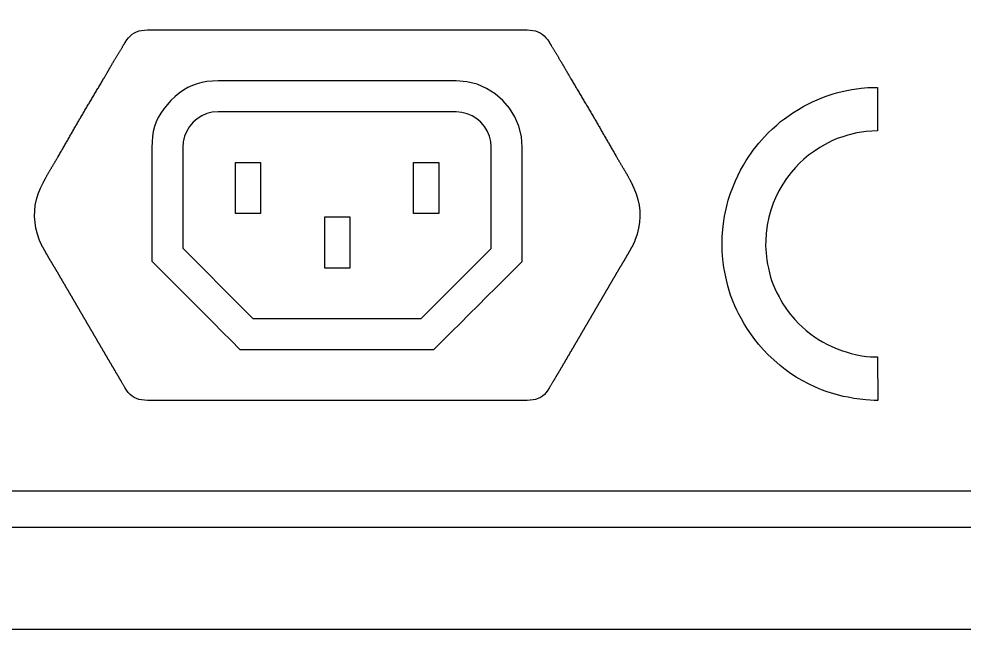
# Model space of a CAD drawing. Header units: inches. Extents: x 0.6 to 61.5, y 0.9 to 41.7.
# Drawn here: x 3.651 to 4.534, y 35.077 to 35.648 of the extents above; entities that cross this region are included whole.
import ezdxf

# ---------------------------------------------------------------- set-up
doc = ezdxf.new("R2010")
doc.units = ezdxf.units.IN
doc.header["$MEASUREMENT"] = 0
doc.layers.add('ARTWORK', color=2, linetype='Continuous')
doc.layers.add('OBJECT', color=7, linetype='Continuous')

msp = doc.modelspace()

# ---------------------------------------------------------------- linework, layer by layer
at = {"layer": 'ARTWORK'}
for points in [[(3.08339, 37.13846), (7.21339, 37.13846), (7.21339, 35.20646), (3.08339, 35.20646), (3.08339, 37.13846)], [(3.94796, 35.6374), (4.12525, 35.6374), (4.12525, 35.6374), (4.12811, 35.6373), (4.13075, 35.63699), (4.13318, 35.63645), (4.13543, 35.63569), (4.13751, 35.63468), (4.13945, 35.63342), (4.14127, 35.63189), (4.14299, 35.63008), (4.14462, 35.62799), (4.1462, 35.62559), (4.1462, 35.62559), (4.14636, 35.62532), (4.14653, 35.62505), (4.1467, 35.62478), (4.14686, 35.62451), (4.14703, 35.62423), (4.1472, 35.62396), (4.14736, 35.62369), (4.14753, 35.62341), (4.1477, 35.62313), (4.14786, 35.62286), (4.14786, 35.62286), (4.14817, 35.62236), (4.14847, 35.62186), (4.14877, 35.62137), (4.14907, 35.62087), (4.14937, 35.62037), (4.14968, 35.61988), (4.14998, 35.61938), (4.15028, 35.61888), (4.15058, 35.61837), (4.15088, 35.61787), (4.15088, 35.61787), (4.15118, 35.61737), (4.15149, 35.61687), (4.15179, 35.61637), (4.1521, 35.61587), (4.1524, 35.61537), (4.15271, 35.61487), (4.15301, 35.61437), (4.15331, 35.61386), (4.15361, 35.61336), (4.15392, 35.61286), (4.15392, 35.61286), (4.15422, 35.61236), (4.15452, 35.61185), (4.15482, 35.61135), (4.15513, 35.61085), (4.15543, 35.61035), (4.15574, 35.60985), (4.15604, 35.60935), (4.15634, 35.60884), (4.15664, 35.60834), (4.15695, 35.60784), (4.15695, 35.60784), (4.15718, 35.60744), (4.15742, 35.60703), (4.15765, 35.60663), (4.15788, 35.60623), (4.15812, 35.60582), (4.15835, 35.60542), (4.15858, 35.60501), (4.15881, 35.60461), (4.15905, 35.6042), (4.15928, 35.6038), (4.15928, 35.6038), (4.15951, 35.6034), (4.15975, 35.60299), (4.15998, 35.60259), (4.16021, 35.60219), (4.16045, 35.60179), (4.16068, 35.60138), (4.16092, 35.60098), (4.16115, 35.60057), (4.16139, 35.60017), (4.16163, 35.59976), (4.16163, 35.59976), (4.16186, 35.59935), (4.16209, 35.59895), (4.16232, 35.59854), (4.16255, 35.59814), (4.16279, 35.59773), (4.16302, 35.59733), (4.16326, 35.59692), (4.16349, 35.59652), (4.16373, 35.59611), (4.16396, 35.5957), (4.16396, 35.5957), (4.16419, 35.5953), (4.16443, 35.59489), (4.16466, 35.59448), (4.16489, 35.59408), (4.16513, 35.59368), (4.16536, 35.59327), (4.16559, 35.59287), (4.16583, 35.59247), (4.16606, 35.59207), (4.16629, 35.59166), (4.16629, 35.59166), (4.16684, 35.59074), (4.16738, 35.58982), (4.16792, 35.58891), (4.16847, 35.58799), (4.16901, 35.58708), (4.16955, 35.58617), (4.17009, 35.58525), (4.17063, 35.58434), (4.17117, 35.58342), (4.17171, 35.58251), (4.17171, 35.58251), (4.17225, 35.58159), (4.1728, 35.58068), (4.17334, 35.57976), (4.17389, 35.57884), (4.17443, 35.57793), (4.17498, 35.57701), (4.17552, 35.5761), (4.17606, 35.57519), (4.17661, 35.57428), (4.17715, 35.57337), (4.17715, 35.57337), (4.1777, 35.57245), (4.17824, 35.57153), (4.17878, 35.57061), (4.17932, 35.5697), (4.17986, 35.56878), (4.1804, 35.56787), (4.18095, 35.56695), (4.18149, 35.56604), (4.18203, 35.56512), (4.18257, 35.5642), (4.18257, 35.5642), (4.18311, 35.56329), (4.18366, 35.56238), (4.1842, 35.56147), (4.18474, 35.56055), (4.18529, 35.55964), (4.18583, 35.55873), (4.18637, 35.55781), (4.18692, 35.5569), (4.18746, 35.55598), (4.188, 35.55506), (4.188, 35.55506), (4.18852, 35.55416), (4.18903, 35.55327), (4.18955, 35.55237), (4.19006, 35.55147), (4.19058, 35.55057), (4.19109, 35.54968), (4.1916, 35.54878), (4.19211, 35.54789), (4.19263, 35.547), (4.19314, 35.54611), (4.19314, 35.54611), (4.19366, 35.54521), (4.19417, 35.54431), (4.19469, 35.54342), (4.19521, 35.54252), (4.19572, 35.54162), (4.19624, 35.54072), (4.19675, 35.53982), (4.19727, 35.53893), (4.19778, 35.53803), (4.19829, 35.53713), (4.19829, 35.53713), (4.19881, 35.53624), (4.19933, 35.53534), (4.19984, 35.53445), (4.20036, 35.53356), (4.20088, 35.53266), (4.20139, 35.53177), (4.20191, 35.53087), (4.20243, 35.52998), (4.20294, 35.52908), (4.20346, 35.52819), (4.20346, 35.52819), (4.20398, 35.52729), (4.20449, 35.52639), (4.20501, 35.52549), (4.20552, 35.5246), (4.20604, 35.5237), (4.20655, 35.5228), (4.20707, 35.52191), (4.20758, 35.52101), (4.2081, 35.52011), (4.20861, 35.51922), (4.20861, 35.51922), (4.20887, 35.51878), (4.20912, 35.51835), (4.20938, 35.51792), (4.20963, 35.51748), (4.20989, 35.51705), (4.21015, 35.51661), (4.21041, 35.51618), (4.21067, 35.51574), (4.21092, 35.51531), (4.21118, 35.51487), (4.21118, 35.51487), (4.21144, 35.51444), (4.21171, 35.514), (4.21197, 35.51357), (4.21223, 35.51313), (4.21249, 35.5127), (4.21274, 35.51226), (4.213, 35.51183), (4.21326, 35.51139), (4.21352, 35.51096), (4.21378, 35.51052), (4.21378, 35.51052), (4.21403, 35.51009), (4.21429, 35.50965), (4.21455, 35.50921), (4.21481, 35.50877), (4.21507, 35.50834), (4.21532, 35.5079), (4.21558, 35.50747), (4.21584, 35.50703), (4.2161, 35.5066), (4.21636, 35.50616), (4.21636, 35.50616), (4.21662, 35.50572), (4.21688, 35.50529), (4.21714, 35.50485), (4.2174, 35.50442), (4.21766, 35.50398), (4.21792, 35.50355), (4.21817, 35.50311), (4.21843, 35.50267), (4.21869, 35.50224), (4.21895, 35.5018), (4.21895, 35.5018), (4.21918, 35.50136), (4.21941, 35.50091), (4.21965, 35.50047), (4.21988, 35.50002), (4.22012, 35.49958), (4.22035, 35.49913), (4.22059, 35.49868), (4.22082, 35.49824), (4.22106, 35.49779), (4.22129, 35.49734), (4.22129, 35.49734), (4.22141, 35.49712), (4.22153, 35.4969), (4.22164, 35.49668), (4.22176, 35.49646), (4.22188, 35.49624), (4.22199, 35.49601), (4.22211, 35.49579), (4.22223, 35.49557), (4.22234, 35.49534), (4.22246, 35.49512), (4.22246, 35.49512), (4.22514, 35.48957), (4.2273, 35.48415), (4.22894, 35.47882), (4.23006, 35.47354), (4.23067, 35.46827), (4.23077, 35.46296), (4.23037, 35.45758), (4.22945, 35.45208), (4.22804, 35.44642), (4.22613, 35.44056), (4.22613, 35.44056), (4.22601, 35.44032), (4.2259, 35.44008), (4.22579, 35.43984), (4.22568, 35.43959), (4.22556, 35.43935), (4.22545, 35.43911), (4.22533, 35.43887), (4.22522, 35.43863), (4.2251, 35.43839), (4.22499, 35.43815), (4.22499, 35.43815), (4.22488, 35.43791), (4.22477, 35.43766), (4.22466, 35.43742), (4.22455, 35.43718), (4.22444, 35.43693), (4.22433, 35.43669), (4.22422, 35.43645), (4.22411, 35.4362), (4.22399, 35.43596), (4.22388, 35.43572), (4.22388, 35.43572), (4.22371, 35.43542), (4.22354, 35.43512), (4.22337, 35.43483), (4.2232, 35.43453), (4.22303, 35.43423), (4.22286, 35.43393), (4.22269, 35.43364), (4.22252, 35.43334), (4.22235, 35.43304), (4.22218, 35.43275), (4.22218, 35.43275), (4.22201, 35.43244), (4.22185, 35.43214), (4.22168, 35.43184), (4.22151, 35.43154), (4.22134, 35.43124), (4.22117, 35.43094), (4.221, 35.43065), (4.22083, 35.43035), (4.22066, 35.43005), (4.22049, 35.42976), (4.22049, 35.42976), (4.22032, 35.42946), (4.22015, 35.42917), (4.21999, 35.42887), (4.21982, 35.42857), (4.21965, 35.42827), (4.21948, 35.42797), (4.21932, 35.42768), (4.21915, 35.42738), (4.21898, 35.42708), (4.21881, 35.42679), (4.21881, 35.42679), (4.21864, 35.42649), (4.21847, 35.42619), (4.2183, 35.42589), (4.21813, 35.42559), (4.21796, 35.42529), (4.21779, 35.42499), (4.21762, 35.42469), (4.21745, 35.42439), (4.21728, 35.4241), (4.21711, 35.4238), (4.21711, 35.4238), (4.21694, 35.42351), (4.21676, 35.42322), (4.21659, 35.42292), (4.21641, 35.42263), (4.21624, 35.42234), (4.21606, 35.42204), (4.21588, 35.42175), (4.21571, 35.42145), (4.21553, 35.42116), (4.21535, 35.42087), (4.21535, 35.42087), (4.21517, 35.42058), (4.215, 35.42029), (4.21482, 35.41999), (4.21465, 35.4197), (4.21447, 35.41941), (4.2143, 35.41912), (4.21412, 35.41882), (4.21394, 35.41853), (4.21376, 35.41823), (4.21358, 35.41794), (4.21358, 35.41794), (4.21341, 35.41764), (4.21323, 35.41735), (4.21306, 35.41706), (4.21288, 35.41677), (4.2127, 35.41647), (4.21252, 35.41618), (4.21234, 35.41589), (4.21216, 35.4156), (4.21199, 35.4153), (4.21181, 35.41501), (4.21181, 35.41501), (4.21163, 35.41471), (4.21145, 35.41442), (4.21127, 35.41412), (4.2111, 35.41383), (4.21092, 35.41354), (4.21074, 35.41324), (4.21057, 35.41295), (4.21039, 35.41265), (4.21022, 35.41236), (4.21004, 35.41206), (4.21004, 35.41206), (4.20987, 35.41177), (4.2097, 35.41148), (4.20953, 35.41119), (4.20935, 35.41089), (4.20918, 35.4106), (4.20901, 35.4103), (4.20884, 35.41001), (4.20866, 35.40971), (4.20849, 35.40942), (4.20832, 35.40912), (4.20832, 35.40912), (4.20815, 35.40882), (4.20798, 35.40852), (4.20781, 35.40823), (4.20764, 35.40793), (4.20747, 35.40764), (4.2073, 35.40734), (4.20712, 35.40705), (4.20695, 35.40676), (4.20678, 35.40647), (4.20661, 35.40618), (4.20661, 35.40618), (4.20644, 35.40588), (4.20626, 35.40558), (4.20609, 35.40529), (4.20592, 35.40499), (4.20575, 35.4047), (4.20557, 35.40441), (4.2054, 35.40411), (4.20523, 35.40382), (4.20506, 35.40353), (4.20489, 35.40323), (4.20489, 35.40323), (4.20472, 35.40294), (4.20455, 35.40264), (4.20437, 35.40234), (4.2042, 35.40205), (4.20403, 35.40175), (4.20385, 35.40146), (4.20368, 35.40117), (4.2035, 35.40087), (4.20333, 35.40058), (4.20315, 35.40029), (4.20315, 35.40029), (4.20299, 35.39998), (4.20282, 35.39968), (4.20265, 35.39938), (4.20248, 35.39909), (4.2023, 35.39879), (4.20213, 35.3985), (4.20196, 35.3982), (4.20179, 35.39791), (4.20162, 35.39762), (4.20145, 35.39733), (4.20145, 35.39733), (4.20127, 35.39703), (4.2011, 35.39674), (4.20093, 35.39644), (4.20076, 35.39615), (4.20058, 35.39586), (4.20041, 35.39556), (4.20024, 35.39527), (4.20007, 35.39497), (4.19989, 35.39468), (4.19972, 35.39438), (4.19972, 35.39438), (4.19955, 35.39409), (4.19937, 35.3938), (4.1992, 35.3935), (4.19903, 35.39321), (4.19886, 35.39291), (4.19869, 35.39262), (4.19851, 35.39232), (4.19834, 35.39203), (4.19817, 35.39173), (4.198, 35.39144), (4.198, 35.39144), (4.19783, 35.39114), (4.19766, 35.39084), (4.19749, 35.39054), (4.19731, 35.39025), (4.19714, 35.38995), (4.19697, 35.38965), (4.19679, 35.38936), (4.19662, 35.38907), (4.19645, 35.38877), (4.19628, 35.38848), (4.19628, 35.38848), (4.19611, 35.38819), (4.19594, 35.38789), (4.19576, 35.3876), (4.19559, 35.3873), (4.19542, 35.38701), (4.19524, 35.38671), (4.19507, 35.38642), (4.1949, 35.38612), (4.19473, 35.38582), (4.19456, 35.38552), (4.19456, 35.38552), (4.19439, 35.38523), (4.19421, 35.38494), (4.19404, 35.38465), (4.19387, 35.38435), (4.1937, 35.38406), (4.19353, 35.38377), (4.19336, 35.38347), (4.19318, 35.38318), (4.19301, 35.38288), (4.19283, 35.38258), (4.19283, 35.38258), (4.19266, 35.38228), (4.19249, 35.38199), (4.19232, 35.38169), (4.19215, 35.3814), (4.19198, 35.38111), (4.19181, 35.38081), (4.19164, 35.38052), (4.19147, 35.38022), (4.1913, 35.37993), (4.19113, 35.37963), (4.19113, 35.37963), (4.19095, 35.37934), (4.19078, 35.37904), (4.19061, 35.37875), (4.19044, 35.37846), (4.19026, 35.37816), (4.19009, 35.37787), (4.18992, 35.37757), (4.18975, 35.37728), (4.18958, 35.37698), (4.1894, 35.37669), (4.1894, 35.37669), (4.18923, 35.37639), (4.18906, 35.3761), (4.18889, 35.3758), (4.18872, 35.3755), (4.18854, 35.37521), (4.18837, 35.37491), (4.1882, 35.37461), (4.18802, 35.37432), (4.18785, 35.37402), (4.18768, 35.37373), (4.18768, 35.37373), (4.18751, 35.37343), (4.18734, 35.37313), (4.18717, 35.37283), (4.18699, 35.37254), (4.18682, 35.37224), (4.18665, 35.37195), (4.18647, 35.37165), (4.1863, 35.37136), (4.18613, 35.37106), (4.18596, 35.37077), (4.18596, 35.37077), (4.18579, 35.37048), (4.18562, 35.37018), (4.18544, 35.36989), (4.18527, 35.3696), (4.1851, 35.3693), (4.18493, 35.36901), (4.18476, 35.36872), (4.18459, 35.36843), (4.18442, 35.36813), (4.18425, 35.36784), (4.18425, 35.36784), (4.18408, 35.36755), (4.1839, 35.36725), (4.18373, 35.36695), (4.18356, 35.36665), (4.18338, 35.36636), (4.18321, 35.36606), (4.18304, 35.36577), (4.18286, 35.36547), (4.18269, 35.36518), (4.18251, 35.36488), (4.18251, 35.36488), (4.18234, 35.36459), (4.18217, 35.36429), (4.182, 35.36399), (4.18183, 35.3637), (4.18166, 35.3634), (4.18149, 35.3631), (4.18131, 35.36281), (4.18114, 35.36251), (4.18097, 35.36222), (4.18079, 35.36193), (4.18079, 35.36193), (4.18062, 35.36163), (4.18045, 35.36134), (4.18028, 35.36105), (4.18011, 35.36075), (4.17994, 35.36046), (4.17976, 35.36017), (4.17959, 35.35987), (4.17942, 35.35958), (4.17925, 35.35929), (4.17907, 35.359), (4.17907, 35.359), (4.1789, 35.3587), (4.17873, 35.3584), (4.17856, 35.35811), (4.17839, 35.35781), (4.17822, 35.35752), (4.17805, 35.35722), (4.17787, 35.35692), (4.1777, 35.35663), (4.17753, 35.35633), (4.17736, 35.35604), (4.17736, 35.35604), (4.17719, 35.35574), (4.17702, 35.35545), (4.17685, 35.35515), (4.17668, 35.35485), (4.17651, 35.35456), (4.17633, 35.35426), (4.17616, 35.35397), (4.17599, 35.35367), (4.17581, 35.35337), (4.17564, 35.35308), (4.17564, 35.35308), (4.17547, 35.35279), (4.1753, 35.35249), (4.17513, 35.3522), (4.17496, 35.35191), (4.17478, 35.35162), (4.17461, 35.35133), (4.17444, 35.35103), (4.17427, 35.35074), (4.17409, 35.35044), (4.17392, 35.35015), (4.17392, 35.35015), (4.17375, 35.34985), (4.17358, 35.34956), (4.17341, 35.34926), (4.17323, 35.34897), (4.17306, 35.34867), (4.17289, 35.34838), (4.17272, 35.34808), (4.17255, 35.34779), (4.17238, 35.34749), (4.17221, 35.34719), (4.17221, 35.34719), (4.17203, 35.34689), (4.17186, 35.3466), (4.17169, 35.3463), (4.17151, 35.34601), (4.17134, 35.34571), (4.17117, 35.34542), (4.171, 35.34512), (4.17082, 35.34483), (4.17065, 35.34454), (4.17047, 35.34425), (4.17047, 35.34425), (4.1703, 35.34395), (4.17012, 35.34365), (4.16995, 35.34336), (4.16978, 35.34306), (4.16961, 35.34277), (4.16944, 35.34247), (4.16926, 35.34218), (4.16909, 35.34189), (4.16892, 35.34159), (4.16875, 35.3413), (4.16875, 35.3413), (4.16858, 35.34101), (4.16841, 35.34073), (4.16824, 35.34044), (4.16807, 35.34015), (4.16791, 35.33986), (4.16774, 35.33958), (4.16757, 35.33929), (4.1674, 35.33901), (4.16724, 35.33872), (4.16707, 35.33844), (4.16707, 35.33844), (4.1669, 35.33815), (4.16673, 35.33786), (4.16656, 35.33757), (4.16639, 35.33728), (4.16622, 35.33699), (4.16605, 35.3367), (4.16589, 35.33642), (4.16572, 35.33613), (4.16555, 35.33585), (4.16538, 35.33556), (4.16538, 35.33556), (4.16521, 35.33528), (4.16504, 35.33499), (4.16488, 35.3347), (4.16471, 35.33441), (4.16454, 35.33413), (4.16438, 35.33384), (4.16421, 35.33355), (4.16404, 35.33326), (4.16388, 35.33298), (4.16371, 35.33269), (4.16371, 35.33269), (4.16354, 35.3324), (4.16337, 35.33212), (4.1632, 35.33183), (4.16303, 35.33154), (4.16286, 35.33126), (4.16269, 35.33097), (4.16252, 35.33069), (4.16236, 35.3304), (4.16219, 35.33012), (4.16201, 35.32983), (4.16201, 35.32983), (4.16185, 35.32954), (4.16168, 35.32925), (4.16151, 35.32897), (4.16134, 35.32868), (4.16117, 35.3284), (4.16101, 35.32811), (4.16084, 35.32782), (4.16067, 35.32753), (4.1605, 35.32724), (4.16033, 35.32695), (4.16033, 35.32695), (4.16017, 35.32667), (4.16, 35.32639), (4.15983, 35.3261), (4.15966, 35.32582), (4.1595, 35.32553), (4.15933, 35.32524), (4.15916, 35.32496), (4.159, 35.32467), (4.15883, 35.32439), (4.15867, 35.32411), (4.15867, 35.32411), (4.1585, 35.32382), (4.15833, 35.32353), (4.15816, 35.32324), (4.15799, 35.32296), (4.15782, 35.32267), (4.15765, 35.32238), (4.15748, 35.32209), (4.15732, 35.32181), (4.15715, 35.32152), (4.15699, 35.32123), (4.15699, 35.32123), (4.15682, 35.32095), (4.15665, 35.32066), (4.15648, 35.32038), (4.15631, 35.32009), (4.15614, 35.31981), (4.15597, 35.31952), (4.1558, 35.31923), (4.15563, 35.31894), (4.15546, 35.31866), (4.15529, 35.31837), (4.15529, 35.31837), (4.1551, 35.31804), (4.1549, 35.31771), (4.15471, 35.31738), (4.15451, 35.31705), (4.15431, 35.31672), (4.15412, 35.31639), (4.15392, 35.31606), (4.15373, 35.31572), (4.15353, 35.31539), (4.15333, 35.31506), (4.15333, 35.31506), (4.15314, 35.31473), (4.15294, 35.3144), (4.15275, 35.31407), (4.15255, 35.31374), (4.15236, 35.31341), (4.15216, 35.31308), (4.15196, 35.31275), (4.15177, 35.31243), (4.15157, 35.3121), (4.15138, 35.31177), (4.15138, 35.31177), (4.15118, 35.31144), (4.15099, 35.31111), (4.1508, 35.31077), (4.1506, 35.31044), (4.15041, 35.31011), (4.15021, 35.30978), (4.15001, 35.30944), (4.14982, 35.30911), (4.14962, 35.30878), (4.14942, 35.30845), (4.14942, 35.30845), (4.14912, 35.30794), (4.14882, 35.30742), (4.14851, 35.30691), (4.14821, 35.30639), (4.14791, 35.30588), (4.14761, 35.30537), (4.14731, 35.30485), (4.14701, 35.30434), (4.1467, 35.30383), (4.1464, 35.30331), (4.1464, 35.30331), (4.14484, 35.30085), (4.14321, 35.2987), (4.14149, 35.29685), (4.13966, 35.29528), (4.1377, 35.29399), (4.1356, 35.29296), (4.13332, 35.29218), (4.13085, 35.29164), (4.12818, 35.29132), (4.12526, 35.29122), (3.94796, 35.29122), (3.77067, 35.29122), (3.77067, 35.29122), (3.76775, 35.29132), (3.76507, 35.29164), (3.76261, 35.29218), (3.76033, 35.29296), (3.75822, 35.29399), (3.75627, 35.29528), (3.75444, 35.29685), (3.75272, 35.2987), (3.75109, 35.30085), (3.74953, 35.30331), (3.74953, 35.30331), (3.74923, 35.30383), (3.74893, 35.30434), (3.74863, 35.30485), (3.74832, 35.30537), (3.74802, 35.30588), (3.74772, 35.30639), (3.74742, 35.30691), (3.74712, 35.30742), (3.74682, 35.30794), (3.74651, 35.30845), (3.74651, 35.30845), (3.74632, 35.30878), (3.74612, 35.30911), (3.74592, 35.30944), (3.74573, 35.30978), (3.74553, 35.31011), (3.74533, 35.31044), (3.74513, 35.31077), (3.74494, 35.31111), (3.74474, 35.31144), (3.74454, 35.31177), (3.74454, 35.31177), (3.74435, 35.3121), (3.74416, 35.31243), (3.74396, 35.31275), (3.74377, 35.31308), (3.74358, 35.31341), (3.74338, 35.31374), (3.74319, 35.31407), (3.74299, 35.3144), (3.74279, 35.31473), (3.7426, 35.31506), (3.7426, 35.31506), (3.7424, 35.31539), (3.74221, 35.31572), (3.74201, 35.31606), (3.74181, 35.31639), (3.74162, 35.31672), (3.74142, 35.31705), (3.74123, 35.31738), (3.74103, 35.31771), (3.74084, 35.31804), (3.74064, 35.31837), (3.74064, 35.31837), (3.74047, 35.31866), (3.7403, 35.31894), (3.74013, 35.31923), (3.73996, 35.31952), (3.73979, 35.31981), (3.73962, 35.32009), (3.73945, 35.32038), (3.73929, 35.32066), (3.73912, 35.32095), (3.73895, 35.32123), (3.73895, 35.32123), (3.73878, 35.32152), (3.73861, 35.32181), (3.73845, 35.32209), (3.73828, 35.32238), (3.73811, 35.32267), (3.73795, 35.32296), (3.73778, 35.32324), (3.73761, 35.32353), (3.73745, 35.32382), (3.73728, 35.32411), (3.73728, 35.32411), (3.73711, 35.32439), (3.73694, 35.32467), (3.73677, 35.32496), (3.7366, 35.32524), (3.73643, 35.32553), (3.73627, 35.32582), (3.7361, 35.3261), (3.73593, 35.32639), (3.73576, 35.32667), (3.7356, 35.32695), (3.7356, 35.32695), (3.73543, 35.32724), (3.73526, 35.32753), (3.73509, 35.32782), (3.73492, 35.32811), (3.73475, 35.3284), (3.73458, 35.32868), (3.73441, 35.32897), (3.73424, 35.32925), (3.73407, 35.32954), (3.7339, 35.32983), (3.7339, 35.32983), (3.73374, 35.33012), (3.73357, 35.3304), (3.7334, 35.33069), (3.73323, 35.33097), (3.73306, 35.33126), (3.73289, 35.33154), (3.73273, 35.33183), (3.73256, 35.33212), (3.73239, 35.3324), (3.73222, 35.33269), (3.73222, 35.33269), (3.73206, 35.33298), (3.73189, 35.33326), (3.73172, 35.33355), (3.73155, 35.33384), (3.73138, 35.33413), (3.73121, 35.33441), (3.73105, 35.3347), (3.73088, 35.33499), (3.73071, 35.33528), (3.73054, 35.33556), (3.73054, 35.33556), (3.73038, 35.33585), (3.73021, 35.33613), (3.73004, 35.33642), (3.72987, 35.3367), (3.7297, 35.33699), (3.72953, 35.33728), (3.72937, 35.33757), (3.7292, 35.33786), (3.72903, 35.33815), (3.72886, 35.33844), (3.72886, 35.33844), (3.7287, 35.33872), (3.72853, 35.33901), (3.72836, 35.33929), (3.72819, 35.33958), (3.72802, 35.33986), (3.72785, 35.34015), (3.72768, 35.34044), (3.72752, 35.34073), (3.72735, 35.34101), (3.72718, 35.3413), (3.72718, 35.3413), (3.72701, 35.34159), (3.72683, 35.34189), (3.72666, 35.34218), (3.72649, 35.34247), (3.72631, 35.34277), (3.72614, 35.34306), (3.72597, 35.34336), (3.72579, 35.34365), (3.72562, 35.34395), (3.72545, 35.34425), (3.72545, 35.34425), (3.72527, 35.34454), (3.7251, 35.34483), (3.72493, 35.34512), (3.72476, 35.34542), (3.72459, 35.34571), (3.72442, 35.34601), (3.72425, 35.3463), (3.72408, 35.3466), (3.72391, 35.34689), (3.72374, 35.34719), (3.72374, 35.34719), (3.72356, 35.34749), (3.72339, 35.34779), (3.72321, 35.34808), (3.72304, 35.34838), (3.72287, 35.34867), (3.72269, 35.34897), (3.72252, 35.34926), (3.72235, 35.34956), (3.72218, 35.34985), (3.72201, 35.35015), (3.72201, 35.35015), (3.72184, 35.35044), (3.72167, 35.35074), (3.72149, 35.35103), (3.72132, 35.35133), (3.72115, 35.35162), (3.72098, 35.35191), (3.72081, 35.3522), (3.72063, 35.35249), (3.72046, 35.35279), (3.72029, 35.35308), (3.72029, 35.35308), (3.72012, 35.35337), (3.71995, 35.35367), (3.71978, 35.35397), (3.71961, 35.35426), (3.71944, 35.35456), (3.71927, 35.35485), (3.7191, 35.35515), (3.71893, 35.35545), (3.71876, 35.35574), (3.71858, 35.35604), (3.71858, 35.35604), (3.71841, 35.35633), (3.71823, 35.35663), (3.71806, 35.35692), (3.71789, 35.35722), (3.71771, 35.35752), (3.71754, 35.35781), (3.71737, 35.35811), (3.7172, 35.3584), (3.71703, 35.3587), (3.71686, 35.359), (3.71686, 35.359), (3.71669, 35.35929), (3.71651, 35.35958), (3.71634, 35.35987), (3.71617, 35.36017), (3.716, 35.36046), (3.71582, 35.36075), (3.71565, 35.36105), (3.71548, 35.36134), (3.71531, 35.36163), (3.71514, 35.36193), (3.71514, 35.36193), (3.71497, 35.36222), (3.71479, 35.36251), (3.71462, 35.36281), (3.71445, 35.3631), (3.71427, 35.3634), (3.7141, 35.3637), (3.71393, 35.36399), (3.71376, 35.36429), (3.71359, 35.36459), (3.71342, 35.36488), (3.71342, 35.36488), (3.71324, 35.36518), (3.71307, 35.36547), (3.7129, 35.36577), (3.71272, 35.36606), (3.71255, 35.36636), (3.71238, 35.36665), (3.71221, 35.36695), (3.71204, 35.36725), (3.71187, 35.36755), (3.7117, 35.36784), (3.7117, 35.36784), (3.71152, 35.36813), (3.71135, 35.36843), (3.71117, 35.36872), (3.711, 35.36901), (3.71083, 35.3693), (3.71066, 35.3696), (3.71049, 35.36989), (3.71032, 35.37018), (3.71014, 35.37048), (3.70997, 35.37077), (3.70997, 35.37077), (3.7098, 35.37106), (3.70962, 35.37136), (3.70945, 35.37165), (3.70928, 35.37195), (3.70911, 35.37224), (3.70894, 35.37254), (3.70876, 35.37283), (3.70859, 35.37313), (3.70842, 35.37343), (3.70825, 35.37373), (3.70825, 35.37373), (3.70808, 35.37402), (3.70791, 35.37432), (3.70774, 35.37461), (3.70756, 35.37491), (3.70739, 35.37521), (3.70722, 35.3755), (3.70704, 35.3758), (3.70687, 35.3761), (3.7067, 35.37639), (3.70653, 35.37669), (3.70653, 35.37669), (3.70635, 35.37698), (3.70618, 35.37728), (3.70601, 35.37757), (3.70583, 35.37787), (3.70566, 35.37816), (3.70549, 35.37846), (3.70532, 35.37875), (3.70515, 35.37904), (3.70498, 35.37934), (3.70481, 35.37963), (3.70481, 35.37963), (3.70464, 35.37993), (3.70446, 35.38022), (3.70429, 35.38052), (3.70412, 35.38081), (3.70395, 35.38111), (3.70378, 35.3814), (3.70361, 35.38169), (3.70344, 35.38199), (3.70327, 35.38228), (3.7031, 35.38258), (3.7031, 35.38258), (3.70293, 35.38288), (3.70276, 35.38318), (3.70258, 35.38347), (3.70241, 35.38377), (3.70224, 35.38406), (3.70206, 35.38435), (3.70189, 35.38465), (3.70172, 35.38494), (3.70155, 35.38523), (3.70138, 35.38552), (3.70138, 35.38552), (3.7012, 35.38582), (3.70103, 35.38612), (3.70086, 35.38642), (3.70069, 35.38671), (3.70051, 35.38701), (3.70034, 35.3873), (3.70017, 35.3876), (3.7, 35.38789), (3.69983, 35.38819), (3.69965, 35.38848), (3.69965, 35.38848), (3.69948, 35.38877), (3.69931, 35.38907), (3.69913, 35.38936), (3.69896, 35.38965), (3.69879, 35.38995), (3.69862, 35.39025), (3.69845, 35.39054), (3.69828, 35.39084), (3.69811, 35.39114), (3.69793, 35.39144), (3.69793, 35.39144), (3.69776, 35.39173), (3.69759, 35.39203), (3.69742, 35.39232), (3.69724, 35.39262), (3.69707, 35.39291), (3.6969, 35.39321), (3.69672, 35.3935), (3.69655, 35.3938), (3.69638, 35.39409), (3.69621, 35.39438), (3.69621, 35.39438), (3.69604, 35.39468), (3.69587, 35.39497), (3.69569, 35.39527), (3.69552, 35.39556), (3.69535, 35.39586), (3.69518, 35.39615), (3.695, 35.39644), (3.69483, 35.39674), (3.69466, 35.39703), (3.69449, 35.39733), (3.69449, 35.39733), (3.69432, 35.39762), (3.69414, 35.39791), (3.69397, 35.3982), (3.6938, 35.3985), (3.69363, 35.39879), (3.69345, 35.39909), (3.69328, 35.39938), (3.69311, 35.39968), (3.69294, 35.39998), (3.69276, 35.40029), (3.69276, 35.40029), (3.69259, 35.40058), (3.69242, 35.40087), (3.69225, 35.40117), (3.69208, 35.40146), (3.6919, 35.40175), (3.69173, 35.40205), (3.69156, 35.40234), (3.69139, 35.40264), (3.69121, 35.40294), (3.69104, 35.40323), (3.69104, 35.40323), (3.69087, 35.40353), (3.6907, 35.40382), (3.69053, 35.40411), (3.69035, 35.40441), (3.69018, 35.4047), (3.69001, 35.40499), (3.68984, 35.40529), (3.68966, 35.40558), (3.68949, 35.40588), (3.68932, 35.40618), (3.68932, 35.40618), (3.68915, 35.40647), (3.68898, 35.40676), (3.68881, 35.40705), (3.68864, 35.40734), (3.68847, 35.40764), (3.6883, 35.40793), (3.68812, 35.40823), (3.68795, 35.40852), (3.68778, 35.40882), (3.68761, 35.40912), (3.68761, 35.40912), (3.68744, 35.40942), (3.68727, 35.40971), (3.6871, 35.41001), (3.68693, 35.4103), (3.68676, 35.4106), (3.68658, 35.41089), (3.68641, 35.41119), (3.68624, 35.41148), (3.68606, 35.41177), (3.68589, 35.41206), (3.68589, 35.41206), (3.68571, 35.41236), (3.68554, 35.41265), (3.68536, 35.41295), (3.68519, 35.41324), (3.68501, 35.41354), (3.68483, 35.41383), (3.68465, 35.41412), (3.68448, 35.41442), (3.6843, 35.41471), (3.68413, 35.41501), (3.68413, 35.41501), (3.68395, 35.4153), (3.68377, 35.4156), (3.68359, 35.41589), (3.68341, 35.41618), (3.68324, 35.41647), (3.68306, 35.41677), (3.68288, 35.41706), (3.68271, 35.41735), (3.68253, 35.41764), (3.68235, 35.41794), (3.68235, 35.41794), (3.68217, 35.41823), (3.682, 35.41853), (3.68182, 35.41882), (3.68164, 35.41912), (3.68147, 35.41941), (3.68129, 35.4197), (3.68111, 35.41999), (3.68094, 35.42029), (3.68076, 35.42058), (3.68058, 35.42087), (3.68058, 35.42087), (3.68041, 35.42116), (3.68023, 35.42145), (3.68005, 35.42175), (3.67987, 35.42204), (3.6797, 35.42234), (3.67952, 35.42263), (3.67934, 35.42292), (3.67916, 35.42322), (3.67899, 35.42351), (3.67881, 35.4238), (3.67881, 35.4238), (3.67864, 35.4241), (3.67847, 35.42439), (3.6783, 35.42469), (3.67814, 35.42499), (3.67797, 35.42529), (3.6778, 35.42559), (3.67763, 35.42589), (3.67746, 35.42619), (3.67729, 35.42649), (3.67713, 35.42679), (3.67713, 35.42679), (3.67696, 35.42708), (3.67679, 35.42738), (3.67662, 35.42768), (3.67645, 35.42797), (3.67629, 35.42827), (3.67612, 35.42857), (3.67595, 35.42887), (3.67578, 35.42917), (3.67561, 35.42946), (3.67545, 35.42976), (3.67545, 35.42976), (3.67528, 35.43005), (3.67511, 35.43035), (3.67494, 35.43065), (3.67477, 35.43094), (3.6746, 35.43124), (3.67443, 35.43154), (3.67426, 35.43184), (3.67409, 35.43214), (3.67392, 35.43244), (3.67375, 35.43275), (3.67375, 35.43275), (3.67358, 35.43304), (3.67341, 35.43334), (3.67324, 35.43364), (3.67307, 35.43393), (3.6729, 35.43423), (3.67274, 35.43453), (3.67257, 35.43483), (3.6724, 35.43512), (3.67223, 35.43542), (3.67206, 35.43572), (3.67206, 35.43572), (3.67194, 35.43596), (3.67183, 35.4362), (3.67171, 35.43645), (3.6716, 35.43669), (3.67149, 35.43693), (3.67138, 35.43718), (3.67127, 35.43742), (3.67116, 35.43766), (3.67104, 35.43791), (3.67093, 35.43815), (3.67093, 35.43815), (3.67082, 35.43839), (3.67071, 35.43863), (3.67059, 35.43887), (3.67048, 35.43911), (3.67036, 35.43935), (3.67025, 35.43959), (3.67014, 35.43984), (3.67003, 35.44008), (3.66992, 35.44032), (3.66981, 35.44056), (3.66981, 35.44056), (3.66789, 35.44642), (3.66648, 35.45208), (3.66556, 35.45758), (3.66516, 35.46296), (3.66525, 35.46827), (3.66586, 35.47354), (3.66699, 35.47882), (3.66863, 35.48415), (3.67079, 35.48957), (3.67347, 35.49512), (3.67347, 35.49512), (3.67359, 35.49534), (3.67371, 35.49557), (3.67383, 35.49579), (3.67395, 35.49601), (3.67406, 35.49624), (3.67418, 35.49646), (3.67429, 35.49668), (3.67441, 35.4969), (3.67452, 35.49712), (3.67464, 35.49734), (3.67464, 35.49734), (3.67488, 35.49779), (3.67511, 35.49824), (3.67535, 35.49868), (3.67558, 35.49913), (3.67582, 35.49958), (3.67605, 35.50002), (3.67628, 35.50047), (3.67651, 35.50091), (3.67674, 35.50136), (3.67697, 35.5018), (3.67697, 35.5018), (3.67723, 35.50224), (3.6775, 35.50267), (3.67775, 35.50311), (3.67801, 35.50355), (3.67827, 35.50398), (3.67853, 35.50442), (3.67879, 35.50485), (3.67905, 35.50529), (3.67931, 35.50572), (3.67957, 35.50616), (3.67957, 35.50616), (3.67983, 35.5066), (3.68008, 35.50703), (3.68034, 35.50747), (3.6806, 35.5079), (3.68086, 35.50834), (3.68112, 35.50877), (3.68138, 35.50921), (3.68164, 35.50965), (3.6819, 35.51009), (3.68215, 35.51052), (3.68215, 35.51052), (3.68241, 35.51096), (3.68267, 35.51139), (3.68293, 35.51183), (3.68319, 35.51226), (3.68345, 35.5127), (3.6837, 35.51313), (3.68396, 35.51357), (3.68422, 35.514), (3.68448, 35.51444), (3.68474, 35.51487), (3.68474, 35.51487), (3.685, 35.51531), (3.68526, 35.51574), (3.68552, 35.51618), (3.68578, 35.51661), (3.68604, 35.51705), (3.6863, 35.51748), (3.68656, 35.51792), (3.68682, 35.51835), (3.68708, 35.51878), (3.68733, 35.51922), (3.68733, 35.51922), (3.68785, 35.52011), (3.68836, 35.52101), (3.68887, 35.52191), (3.68939, 35.5228), (3.6899, 35.5237), (3.69041, 35.5246), (3.69093, 35.52549), (3.69144, 35.52639), (3.69196, 35.52729), (3.69247, 35.52819), (3.69247, 35.52819), (3.69299, 35.52908), (3.69351, 35.52998), (3.69402, 35.53087), (3.69454, 35.53177), (3.69506, 35.53266), (3.69557, 35.53356), (3.69609, 35.53445), (3.69661, 35.53534), (3.69712, 35.53624), (3.69764, 35.53713), (3.69764, 35.53713), (3.69816, 35.53803), (3.69867, 35.53893), (3.69919, 35.53982), (3.6997, 35.54072), (3.70022, 35.54162), (3.70073, 35.54252), (3.70125, 35.54342), (3.70176, 35.54431), (3.70228, 35.54521), (3.70279, 35.54611), (3.70279, 35.54611), (3.70331, 35.547), (3.70382, 35.54789), (3.70433, 35.54878), (3.70485, 35.54968), (3.70536, 35.55057), (3.70588, 35.55147), (3.70639, 35.55237), (3.70691, 35.55327), (3.70742, 35.55416), (3.70793, 35.55506), (3.70793, 35.55506), (3.70848, 35.55598), (3.70902, 35.5569), (3.70957, 35.55781), (3.71011, 35.55873), (3.71065, 35.55964), (3.71119, 35.56055), (3.71173, 35.56147), (3.71227, 35.56238), (3.71281, 35.56329), (3.71335, 35.5642), (3.71335, 35.5642), (3.71389, 35.56512), (3.71444, 35.56604), (3.71498, 35.56695), (3.71553, 35.56787), (3.71607, 35.56878), (3.71661, 35.5697), (3.71715, 35.57061), (3.7177, 35.57153), (3.71824, 35.57245), (3.71878, 35.57337), (3.71878, 35.57337), (3.71932, 35.57428), (3.71987, 35.57519), (3.72042, 35.5761), (3.72096, 35.57701), (3.72151, 35.57793), (3.72205, 35.57884), (3.72259, 35.57976), (3.72314, 35.58068), (3.72368, 35.58159), (3.72422, 35.58251), (3.72422, 35.58251), (3.72476, 35.58342), (3.72531, 35.58434), (3.72585, 35.58525), (3.72639, 35.58617), (3.72692, 35.58708), (3.72746, 35.58799), (3.728, 35.58891), (3.72854, 35.58982), (3.72908, 35.59074), (3.72963, 35.59166), (3.72963, 35.59166), (3.72986, 35.59207), (3.7301, 35.59247), (3.73034, 35.59287), (3.73057, 35.59327), (3.73081, 35.59368), (3.73105, 35.59408), (3.73128, 35.59448), (3.73151, 35.59489), (3.73174, 35.5953), (3.73197, 35.5957), (3.73197, 35.5957), (3.73221, 35.59611), (3.73244, 35.59652), (3.73268, 35.59692), (3.73291, 35.59733), (3.73315, 35.59773), (3.73338, 35.59814), (3.73361, 35.59854), (3.73385, 35.59895), (3.73408, 35.59935), (3.73431, 35.59976), (3.73431, 35.59976), (3.73454, 35.60017), (3.73478, 35.60057), (3.73501, 35.60098), (3.73525, 35.60138), (3.73548, 35.60179), (3.73571, 35.60219), (3.73594, 35.60259), (3.73617, 35.60299), (3.73641, 35.6034), (3.73664, 35.6038), (3.73664, 35.6038), (3.73688, 35.6042), (3.73711, 35.60461), (3.73735, 35.60501), (3.73758, 35.60542), (3.73781, 35.60582), (3.73805, 35.60623), (3.73828, 35.60663), (3.73852, 35.60703), (3.73875, 35.60744), (3.73899, 35.60784), (3.73899, 35.60784), (3.73929, 35.60834), (3.73959, 35.60884), (3.73989, 35.60935), (3.74019, 35.60985), (3.7405, 35.61035), (3.7408, 35.61085), (3.7411, 35.61135), (3.74141, 35.61185), (3.74171, 35.61236), (3.74201, 35.61286), (3.74201, 35.61286), (3.74232, 35.61336), (3.74262, 35.61386), (3.74292, 35.61437), (3.74322, 35.61487), (3.74352, 35.61537), (3.74383, 35.61587), (3.74413, 35.61637), (3.74443, 35.61687), (3.74474, 35.61737), (3.74504, 35.61787), (3.74504, 35.61787), (3.74535, 35.61837), (3.74565, 35.61888), (3.74595, 35.61938), (3.74625, 35.61988), (3.74656, 35.62037), (3.74686, 35.62087), (3.74716, 35.62137), (3.74746, 35.62186), (3.74777, 35.62236), (3.74807, 35.62286), (3.74807, 35.62286), (3.74823, 35.62313), (3.7484, 35.62341), (3.74856, 35.62369), (3.74873, 35.62396), (3.74889, 35.62423), (3.74906, 35.62451), (3.74923, 35.62478), (3.7494, 35.62505), (3.74957, 35.62532), (3.74974, 35.62559), (3.74974, 35.62559), (3.75131, 35.62799), (3.75294, 35.63008), (3.75466, 35.63189), (3.75648, 35.63342), (3.75842, 35.63468), (3.76051, 35.63569), (3.76276, 35.63645), (3.76519, 35.63699), (3.76783, 35.6373), (3.7707, 35.6374), (3.94796, 35.6374), (3.94796, 35.6374)], [(3.85702, 35.3389), (3.85702, 35.3389), (3.87514, 35.33889), (3.89326, 35.33888), (3.91138, 35.33887), (3.92951, 35.33886), (3.94763, 35.33885), (3.96575, 35.33884), (3.98386, 35.33883), (4.00198, 35.33882), (4.0201, 35.33881), (4.03822, 35.3388), (4.03822, 35.3388), (4.04649, 35.34702), (4.05476, 35.35525), (4.06302, 35.36347), (4.07129, 35.3717), (4.07956, 35.37993), (4.08782, 35.38815), (4.09609, 35.39638), (4.10435, 35.40461), (4.11261, 35.41283), (4.12088, 35.42106), (4.12088, 35.42106), (4.12087, 35.43175), (4.12087, 35.44243), (4.12086, 35.45312), (4.12086, 35.4638), (4.12085, 35.47449), (4.12084, 35.48517), (4.12084, 35.49586), (4.12083, 35.50654), (4.12083, 35.51723), (4.12082, 35.52791), (4.12082, 35.52791), (4.12001, 35.53793), (4.11767, 35.54744), (4.11392, 35.55631), (4.10889, 35.5644), (4.10272, 35.5716), (4.09552, 35.57778), (4.08742, 35.58281), (4.07855, 35.58656), (4.06904, 35.5889), (4.05902, 35.58972), (4.05902, 35.58972), (4.03678, 35.58973), (4.01454, 35.58974), (3.9923, 35.58975), (3.97006, 35.58976), (3.94782, 35.58976), (3.92558, 35.58977), (3.90334, 35.58978), (3.8811, 35.58979), (3.85886, 35.5898), (3.83661, 35.58981), (3.83661, 35.58981), (3.83129, 35.58965), (3.82625, 35.58915), (3.82148, 35.5883), (3.81693, 35.58709), (3.81257, 35.5855), (3.80838, 35.58352), (3.80431, 35.58114), (3.80035, 35.57833), (3.79646, 35.5751), (3.7926, 35.57142), (3.7926, 35.57142), (3.78899, 35.56754), (3.78582, 35.56363), (3.78307, 35.55965), (3.78074, 35.55558), (3.77881, 35.55138), (3.77727, 35.54702), (3.77611, 35.54248), (3.77532, 35.53771), (3.77488, 35.53268), (3.77478, 35.52737), (3.77478, 35.52737), (3.77477, 35.51676), (3.77476, 35.50616), (3.77476, 35.49556), (3.77475, 35.48495), (3.77474, 35.47435), (3.77473, 35.46374), (3.77473, 35.45314), (3.77472, 35.44254), (3.77472, 35.43193), (3.77471, 35.42133), (3.77471, 35.42133), (3.78294, 35.41309), (3.79117, 35.40484), (3.7994, 35.3966), (3.80763, 35.38836), (3.81586, 35.38012), (3.82409, 35.37187), (3.83232, 35.36363), (3.84055, 35.35539), (3.84878, 35.34714), (3.85702, 35.3389), (3.85702, 35.3389)], [(4.45281, 35.58351), (4.45281, 35.54312), (4.44225, 35.54255), (4.43341, 35.54111), (4.42498, 35.53912), (4.42026, 35.53754), (4.41512, 35.53583), (4.41013, 35.53362), (4.40384, 35.53048), (4.3987, 35.52764), (4.39286, 35.52362), (4.38829, 35.52021), (4.38384, 35.51658), (4.37986, 35.51279), (4.37601, 35.50894), (4.37201, 35.50423), (4.36772, 35.49866), (4.36415, 35.49323), (4.36058, 35.48696), (4.35744, 35.48039), (4.3553, 35.47555), (4.35301, 35.46897), (4.35116, 35.46255), (4.34958, 35.45485), (4.34859, 35.44715), (4.34831, 35.44072), (4.34816, 35.43558), (4.34831, 35.43236), (4.34859, 35.4288), (4.34888, 35.4258), (4.3493, 35.42194), (4.34988, 35.41837), (4.35073, 35.41468), (4.35173, 35.41025), (4.35288, 35.40647), (4.35373, 35.40333), (4.35501, 35.40005), (4.35673, 35.39583), (4.35873, 35.39183), (4.36073, 35.38785), (4.36229, 35.38485), (4.3643, 35.38141), (4.36715, 35.37728), (4.36916, 35.37429), (4.37144, 35.37157), (4.37358, 35.369), (4.37544, 35.36672), (4.37929, 35.36273), (4.382, 35.36015), (4.38613, 35.35643), (4.39058, 35.35301), (4.394, 35.3506), (4.39755, 35.34816), (4.40141, 35.34589), (4.40598, 35.34346), (4.41013, 35.34146), (4.41498, 35.33932), (4.41998, 35.33761), (4.42341, 35.33647), (4.42826, 35.3349), (4.43354, 35.33376), (4.43811, 35.33289), (4.44254, 35.33232), (4.44625, 35.33205), (4.44897, 35.33205), (4.45111, 35.3319), (4.45281, 35.3319), (4.45288, 35.29122), (4.44975, 35.29122), (4.44588, 35.29137), (4.44175, 35.29179), (4.43631, 35.29222), (4.43048, 35.29308), (4.42519, 35.29407), (4.42062, 35.29494), (4.41548, 35.29636), (4.40963, 35.29807), (4.40477, 35.29965), (4.40048, 35.30121), (4.39484, 35.30364), (4.38813, 35.30678), (4.38243, 35.30991), (4.37686, 35.31305), (4.37158, 35.31647), (4.36658, 35.32019), (4.36172, 35.32383), (4.35588, 35.32897), (4.35059, 35.33382), (4.34616, 35.33853), (4.34159, 35.34366), (4.33816, 35.34796), (4.33488, 35.35253), (4.33131, 35.35765), (4.32816, 35.36279), (4.32561, 35.36736), (4.32318, 35.37164), (4.32131, 35.3755), (4.31933, 35.37962), (4.31788, 35.38335), (4.31547, 35.38962), (4.31276, 35.39833), (4.3109, 35.40662), (4.30911, 35.41532), (4.30826, 35.42273), (4.30769, 35.4303), (4.30754, 35.437), (4.30769, 35.44415), (4.30811, 35.451), (4.30883, 35.45643), (4.3099, 35.46347), (4.31161, 35.47148), (4.31333, 35.47818), (4.31547, 35.48475), (4.31747, 35.49004), (4.31997, 35.4963), (4.32226, 35.50115), (4.32481, 35.50629), (4.32752, 35.511), (4.33009, 35.51543), (4.33252, 35.519), (4.33466, 35.52228), (4.33668, 35.52514), (4.33923, 35.52841), (4.34181, 35.53157), (4.3468, 35.53726), (4.35066, 35.54126), (4.35452, 35.54497), (4.35851, 35.54854), (4.36223, 35.55168), (4.36579, 35.55439), (4.37008, 35.55754), (4.37365, 35.55997), (4.37894, 35.56316), (4.38377, 35.56603), (4.38765, 35.56803), (4.39206, 35.57016), (4.39636, 35.57216), (4.40063, 35.57389), (4.40491, 35.5756), (4.40834, 35.57673), (4.41134, 35.57772), (4.41562, 35.57901), (4.41962, 35.57986), (4.42419, 35.58072), (4.42862, 35.58157), (4.43319, 35.58243), (4.43761, 35.58301), (4.44045, 35.58329), (4.44361, 35.58358), (4.44675, 35.58372), (4.44988, 35.58372), (4.45281, 35.58351), (4.45281, 35.58351)], [(3.86905, 35.36787), (3.86905, 35.36787), (3.88477, 35.36786), (3.90049, 35.36785), (3.91621, 35.36784), (3.93194, 35.36783), (3.94766, 35.36783), (3.96338, 35.36782), (3.9791, 35.36781), (3.99482, 35.3678), (4.01054, 35.36779), (4.02626, 35.36778), (4.02626, 35.36778), (4.03283, 35.37431), (4.03939, 35.38084), (4.04596, 35.38737), (4.05252, 35.39391), (4.05909, 35.40044), (4.06565, 35.40697), (4.07221, 35.4135), (4.07877, 35.42004), (4.08533, 35.42657), (4.0919, 35.4331), (4.0919, 35.4331), (4.09189, 35.44259), (4.09189, 35.45207), (4.09188, 35.46155), (4.09188, 35.47103), (4.09187, 35.48051), (4.09187, 35.48999), (4.09187, 35.49947), (4.09186, 35.50894), (4.09186, 35.51842), (4.09185, 35.5279), (4.09185, 35.5279), (4.09142, 35.53322), (4.09017, 35.53827), (4.08818, 35.54298), (4.08551, 35.54728), (4.08222, 35.55111), (4.07839, 35.55439), (4.07409, 35.55706), (4.06938, 35.55906), (4.06433, 35.56031), (4.05901, 35.56074), (4.05901, 35.56074), (4.03677, 35.56075), (4.01453, 35.56076), (3.99229, 35.56077), (3.97005, 35.56078), (3.94781, 35.56079), (3.92557, 35.5608), (3.90333, 35.56082), (3.88109, 35.56083), (3.85886, 35.56084), (3.83662, 35.56085), (3.83662, 35.56085), (3.83124, 35.56042), (3.82614, 35.55915), (3.8214, 35.55712), (3.81707, 35.55441), (3.81323, 35.55107), (3.80995, 35.54719), (3.80729, 35.54283), (3.80532, 35.53805), (3.80412, 35.53294), (3.80376, 35.52756), (3.80376, 35.52756), (3.80375, 35.51813), (3.80375, 35.50871), (3.80374, 35.49928), (3.80373, 35.48986), (3.80373, 35.48044), (3.80372, 35.47101), (3.80371, 35.46159), (3.8037, 35.45217), (3.8037, 35.44274), (3.80369, 35.43331), (3.80369, 35.43331), (3.81022, 35.42677), (3.81676, 35.42022), (3.82329, 35.41367), (3.82983, 35.40713), (3.83637, 35.40058), (3.84291, 35.39404), (3.84944, 35.3875), (3.85598, 35.38095), (3.86251, 35.37441), (3.86905, 35.36787), (3.86905, 35.36787)], [(3.85297, 35.51366), (3.87614, 35.51366), (3.87614, 35.46599), (3.85297, 35.46599), (3.85297, 35.51366)], [(3.85297, 35.51366), (3.87614, 35.51366), (3.87614, 35.46599), (3.85297, 35.46599), (3.85297, 35.51366)], [(4.01913, 35.51366), (4.04296, 35.51366), (4.04296, 35.46599), (4.01913, 35.46599), (4.01913, 35.51366)], [(4.01913, 35.51366), (4.04296, 35.51366), (4.04296, 35.46599), (4.01913, 35.46599), (4.01913, 35.51366)], [(3.93638, 35.46269), (3.95956, 35.46269), (3.95956, 35.41469), (3.93638, 35.41469), (3.93638, 35.46269)], [(3.93638, 35.46269), (3.95956, 35.46269), (3.95956, 35.41469), (3.93638, 35.41469), (3.93638, 35.46269)]]:
    msp.add_lwpolyline(points, dxfattribs=at)
at = {"layer": 'OBJECT'}
for p, q in [((34.16918, 35.17246), (1.29918, 35.17246)), ((1.29918, 35.07746), (34.16918, 35.07746))]:
    msp.add_line(p, q, dxfattribs=at)

doc.saveas('drawing.dxf')
